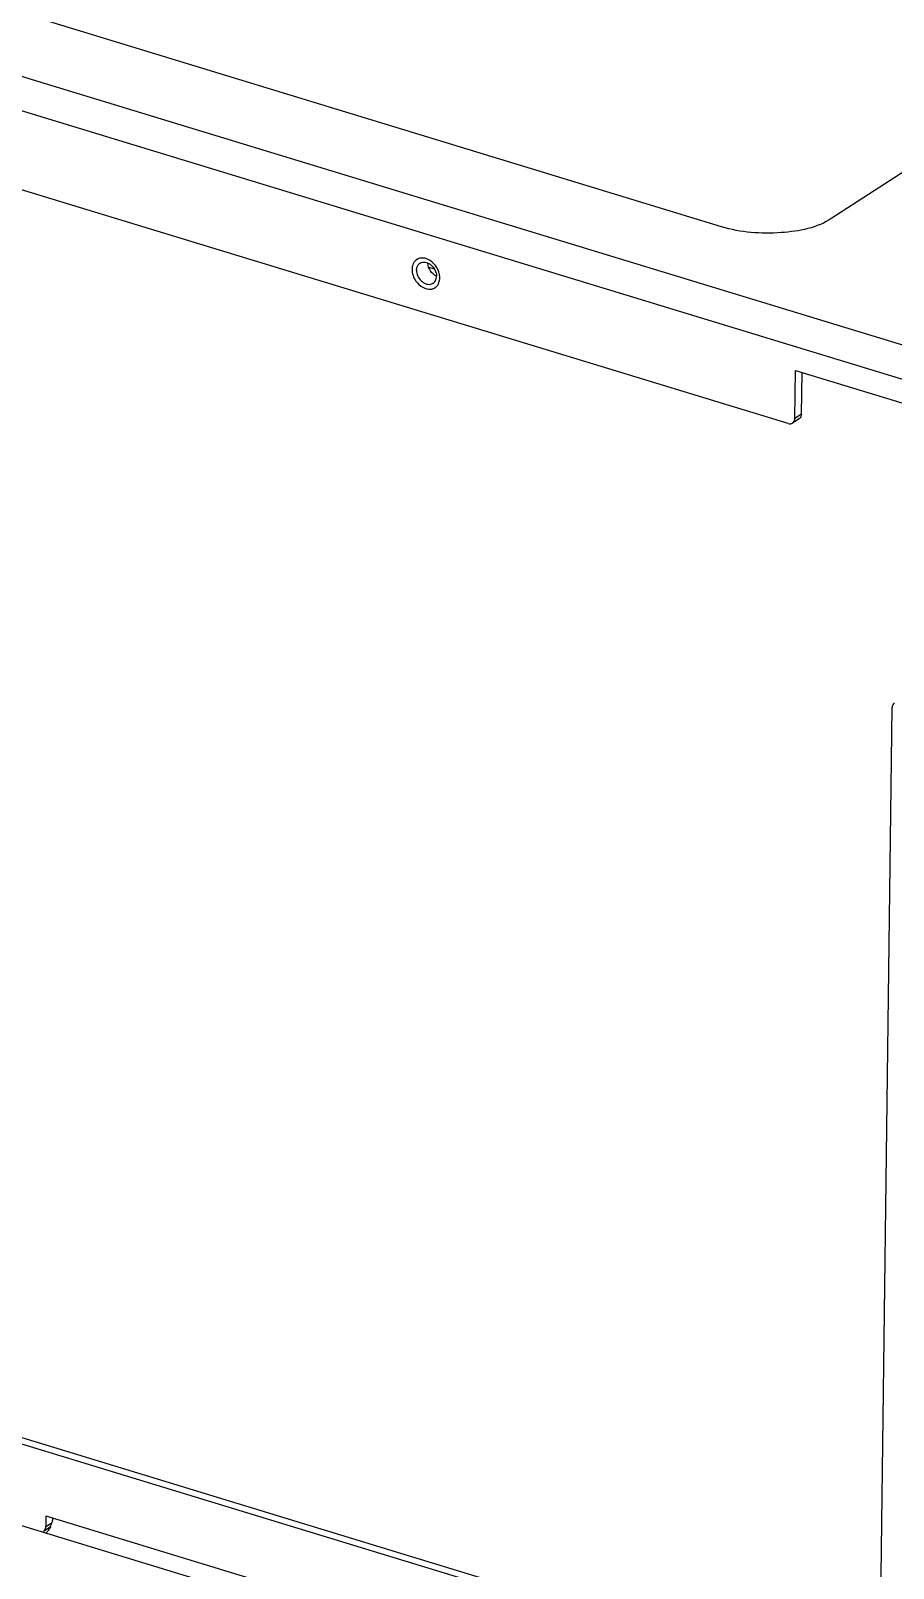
# Model space of a CAD drawing. Header units: millimetres. Extents: x -177 to 18421, y -5017 to 3255.
# Drawn here: x 4816.49 to 4843.57, y -3720.03 to -3671.8 of the extents above; entities that cross this region are included whole.
import ezdxf

# ---------------------------------------------------------------- set-up
doc = ezdxf.new("R2010")
doc.units = ezdxf.units.MM
doc.header["$LTSCALE"] = 46.255
doc.layers.get('0').update_dxf_attribs({"linetype": 'CONTINUOUS'})
doc.layers.add('02___PRT_ALL_AXES', color=7, linetype='CONTINUOUS')

msp = doc.modelspace()

# ---------------------------------------------------------------- linework, layer by layer
at = {"color": 3, "linetype": 'Continuous'}
for p, q in [((4853.604, -3684.634), (4763.513, -3657.173)), ((4853.178, -3685.578), (4763.087, -3658.116)), ((4838.174, -3677.945), (4783.113, -3661.161)), ((4840.265, -3684.12), (4775.938, -3664.512)), ((4856.654, -3667.955), (4841.641, -3677.678)), ((4828.981, -3679.213), (4829.158, -3679.267)), ((4840.475, -3683.959), (4840.495, -3682.455)), ((4840.495, -3682.455), (4844.318, -3683.62)), ((4842.952, -3738.093), (4843.53, -3693.029)), ((4784.785, -3706.352), (4843.131, -3724.137))]:
    msp.add_line(p, q, dxfattribs=at)
at = {"color": 7, "linetype": 'Continuous'}
for p, q in [((4840.684, -3683.824), (4840.701, -3682.518)), ((4840.612, -3683.97), (4840.403, -3684.105)), ((4840.684, -3683.824), (4840.475, -3683.959)), ((4784.577, -3706.487), (4843.129, -3724.335)), ((4783.652, -3708.77), (4843.096, -3726.889)), ((4816.887, -3718.87), (4817.096, -3718.735)), ((4816.964, -3718.387), (4816.959, -3718.724)), ((4816.959, -3718.724), (4817.15, -3718.6)), ((4816.964, -3718.387), (4843.103, -3726.355))]:
    msp.add_line(p, q, dxfattribs=at)
msp.add_arc((4816.428, -3718.423), 0.744, 335.7728, 347.0383, dxfattribs=at)
at = {"color": 3, "linetype": 'Continuous'}
msp.add_open_spline([(4841.641, -3677.678), (4841.179, -3677.978), (4839.966, -3678.216), (4838.775, -3678.128), (4838.174, -3677.945)], degree=3, knots=[0, 0, 0, 0, 0.467341, 1, 1, 1, 1], dxfattribs=at)
at = {"color": 7, "linetype": 'Continuous'}
for points, knots in [([(4829.224, -3679.493), (4829.147, -3679.458), (4829.015, -3679.336), (4828.958, -3679.167), (4828.958, -3679.082)], [0, 0, 0, 0, 0.500026, 1, 1, 1, 1]), ([(4816.887, -3718.871), (4816.896, -3718.865), (4816.912, -3718.852), (4816.924, -3718.836), (4816.93, -3718.828)], [0, 0, 0, 0, 0.494921, 1, 1, 1, 1])]:
    msp.add_open_spline(points, degree=3, knots=knots, dxfattribs=at)
at = {"color": 3, "linetype": 'Continuous'}
for points in [[(4840.265, -3684.12), (4840.309, -3684.134), (4840.364, -3684.131), (4840.403, -3684.106)], [(4840.403, -3684.106), (4840.449, -3684.076), (4840.475, -3684.013), (4840.475, -3683.959)], [(4843.602, -3692.882), (4843.556, -3692.912), (4843.53, -3692.974), (4843.53, -3693.029)]]:
    msp.add_open_spline(points, degree=3, dxfattribs=at)
at = {"color": 7, "linetype": 'Continuous'}
for points in [[(4840.684, -3683.824), (4840.683, -3683.878), (4840.658, -3683.941), (4840.612, -3683.971)], [(4816.93, -3718.828), (4816.95, -3718.798), (4816.959, -3718.76), (4816.959, -3718.724)], [(4817.039, -3718.845), (4817.016, -3718.874), (4816.99, -3718.902), (4816.959, -3718.922)], [(4817.107, -3718.728), (4817.089, -3718.769), (4817.066, -3718.809), (4817.039, -3718.845)], [(4817.171, -3718.451), (4817.171, -3718.497), (4817.164, -3718.544), (4817.154, -3718.59)]]:
    msp.add_open_spline(points, degree=3, dxfattribs=at)
at = {"layer": '02___PRT_ALL_AXES', "color": 7, "linetype": 'Continuous'}
msp.add_line((4828.458, -3679.282), (4828.475, -3679.271), dxfattribs=at)
at = {"layer": '02___PRT_ALL_AXES', "color": 3, "linetype": 'Continuous'}
for centre, radius, start, end in [((4828.808, -3679.252), 0.344, 147.7324, 155.9293), ((4828.791, -3679.242), 0.325, 142.1678, 147.7027), ((4828.768, -3679.221), 0.293, 122.9468, 126.6975), ((4828.769, -3679.222), 0.295, 118.9763, 122.9457), ((4828.771, -3679.225), 0.299, 114.9561, 118.9753), ((4828.775, -3679.234), 0.308, 103.0231, 114.9079), ((4828.778, -3679.248), 0.323, 98.0679, 103.0684), ((4829.011, -3679.583), 0.321, 278.0607, 284.3282), ((4829.021, -3679.609), 0.293, 302.9462, 307.3869), ((4829.02, -3679.608), 0.295, 307.3926, 310.736)]:
    msp.add_arc(centre, radius, start, end, dxfattribs=at)
at = {"layer": '02___PRT_ALL_AXES', "color": 7, "linetype": 'Continuous'}
for centre, radius, start, end in [((4828.827, -3679.269), 0.216, 132.8386, 135.7666), ((4828.824, -3679.267), 0.212, 122.953, 132.8409), ((4829.001, -3679.539), 0.213, 289.9917, 302.8719)]:
    msp.add_arc(centre, radius, start, end, dxfattribs=at)
at = {"layer": '02___PRT_ALL_AXES', "color": 3, "linetype": 'Continuous'}
for points in [[(4828.458, -3679.282), (4828.457, -3679.346), (4828.469, -3679.411), (4828.489, -3679.472)], [(4828.494, -3679.112), (4828.47, -3679.165), (4828.459, -3679.224), (4828.458, -3679.282)], [(4828.901, -3678.943), (4828.847, -3678.927), (4828.789, -3678.921), (4828.733, -3678.928)], [(4829.3, -3679.357), (4829.24, -3679.175), (4829.084, -3678.999), (4828.901, -3678.943)], [(4829.331, -3679.548), (4829.332, -3679.484), (4829.32, -3679.418), (4829.3, -3679.357)], [(4829.301, -3679.703), (4829.321, -3679.654), (4829.33, -3679.601), (4829.331, -3679.548)], [(4829.09, -3679.894), (4829.122, -3679.886), (4829.153, -3679.873), (4829.18, -3679.855)]]:
    msp.add_open_spline(points, degree=3, dxfattribs=at)
for points, knots in [([(4828.593, -3678.985), (4828.582, -3678.993), (4828.561, -3679.011), (4828.543, -3679.032), (4828.535, -3679.043)], [0, 0, 0, 0, 0.497005, 1, 1, 1, 1]), ([(4828.489, -3679.472), (4828.51, -3679.537), (4828.618, -3679.756), (4828.879, -3679.926), (4829.056, -3679.901)], [0, 0, 0, 0, 0.276148, 1, 1, 1, 1]), ([(4829.212, -3679.831), (4829.222, -3679.823), (4829.241, -3679.804), (4829.257, -3679.783), (4829.265, -3679.772)], [0, 0, 0, 0, 0.496238, 1, 1, 1, 1]), ([(4829.265, -3679.772), (4829.272, -3679.762), (4829.286, -3679.739), (4829.297, -3679.716), (4829.301, -3679.703)], [0, 0, 0, 0, 0.493896, 1, 1, 1, 1])]:
    msp.add_open_spline(points, degree=3, knots=knots, dxfattribs=at)
at = {"layer": '02___PRT_ALL_AXES', "color": 7, "linetype": 'Continuous'}
for points, knots in [([(4828.601, -3679.308), (4828.6, -3679.371), (4828.631, -3679.5), (4828.728, -3679.633), (4828.83, -3679.709), (4828.913, -3679.745), (4828.996, -3679.757), (4829.049, -3679.748), (4829.074, -3679.739)], [0, 0, 0, 0, 0.258485, 0.528672, 0.658837, 0.781056, 0.894283, 1, 1, 1, 1]), ([(4828.601, -3679.308), (4828.601, -3679.272), (4828.612, -3679.203), (4828.649, -3679.142), (4828.672, -3679.119)], [0, 0, 0, 0, 0.523014, 1, 1, 1, 1]), ([(4828.709, -3679.088), (4828.731, -3679.074), (4828.784, -3679.053), (4828.873, -3679.052), (4828.963, -3679.079), (4829.078, -3679.152), (4829.188, -3679.291), (4829.225, -3679.43), (4829.224, -3679.498)], [0, 0, 0, 0, 0.104499, 0.215014, 0.334952, 0.464329, 0.737174, 1, 1, 1, 1]), ([(4829.116, -3679.718), (4829.133, -3679.707), (4829.164, -3679.68), (4829.21, -3679.609), (4829.224, -3679.542), (4829.224, -3679.498)], [0, 0, 0, 0, 0.234321, 0.476309, 1, 1, 1, 1])]:
    msp.add_open_spline(points, degree=3, knots=knots, dxfattribs=at)

doc.saveas('drawing.dxf')
